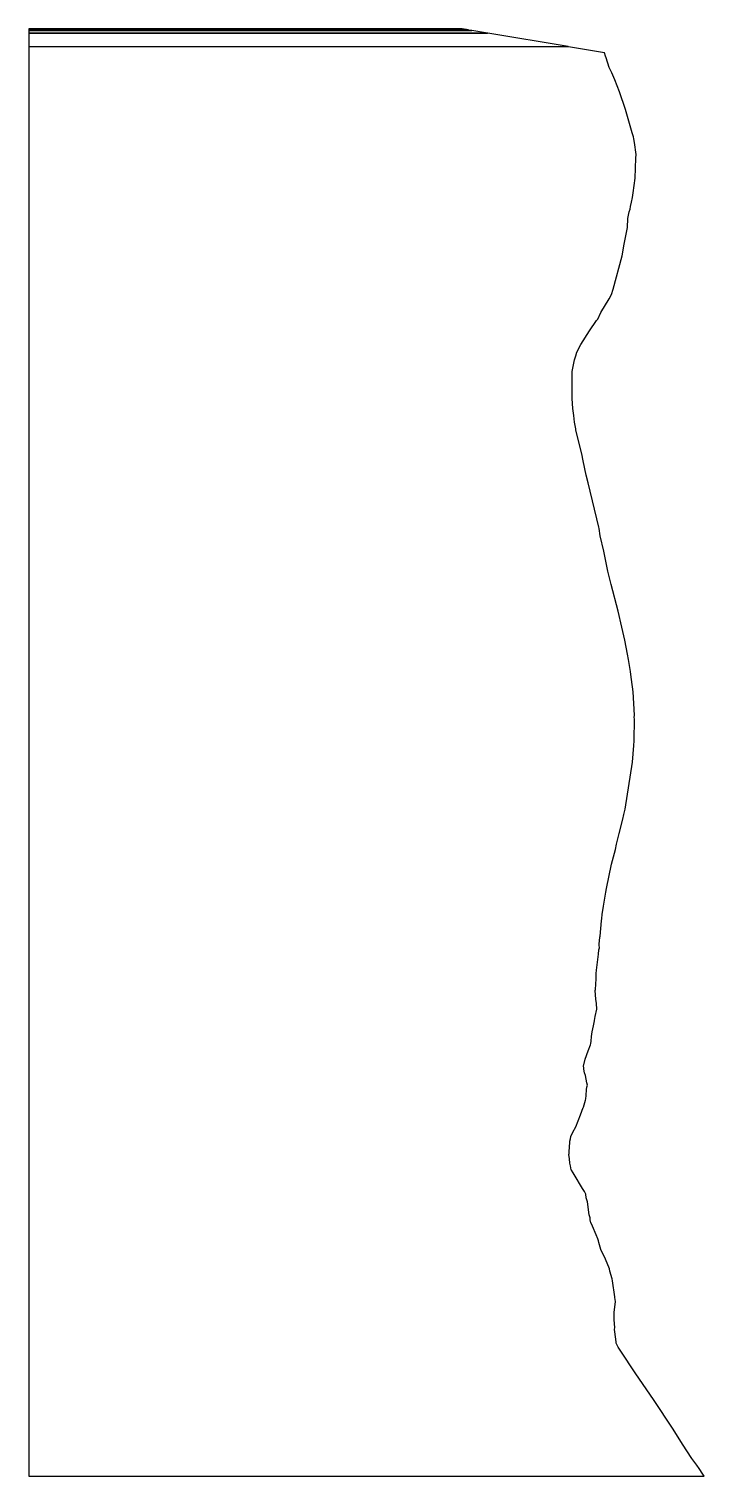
# Model space of a CAD drawing. Extents: x -56 to 30, y -92 to 92.
import ezdxf

# ---------------------------------------------------------------- set-up
doc = ezdxf.new("R2010")
doc.units = 0
doc.layers.add('42_126000', color=7, linetype='CONTINUOUS')

msp = doc.modelspace()

# ---------------------------------------------------------------- linework, layer by layer
at = {"layer": '42_126000', "color": 5}
for points in [[(-48.098, 91.90501), (-0.549, 91.90501), (-1.061, 91.99001), (-56.17, 91.99001), (-56.17, 91.90501), (-48.098, 91.90501)], [(-48.524, 91.857), (-0.263, 91.857), (-0.512, 91.899), (-56.17, 91.899), (-56.17, 91.857), (-48.524, 91.857)], [(-56.17, 91.83601), (-56.17, 91.788), (0.152, 91.788), (-0.254, 91.855), (-56.17, 91.855), (-56.17, 91.83601)], [(-56.17, 91.56901), (-56.17, 91.44901), (2.172, 91.44901), (0.182, 91.78101), (-56.17, 91.78101), (-56.17, 91.56901)], [(-56.17, 90.328), (-56.17, 89.741), (12.409, 89.741), (2.202, 91.44501), (-56.17, 91.44501), (-56.17, 90.328)], [(-56.17, 88.969), (-56.17, -92.11401), (29.709, -92.11401), (29.552, -91.86501), (29.078, -91.15701), (28.783, -90.733), (28.168, -89.894), (26.961, -88.047), (25.783, -86.144), (23.295, -82.36), (21.049, -79.117), (19.026, -76.08801), (18.794, -75.729), (18.538, -75.201), (18.51, -75.092), (18.482, -74.71001), (18.336, -73.458), (18.343, -73.208), (18.286, -72.25101), (18.276, -71.301), (18.431, -69.913), (18.377, -69.412), (18.353, -69.304), (18.064, -67.26601), (18.006, -67.034), (17.719, -66.056), (17.66, -65.744), (17.176, -64.53001), (16.588, -63.28), (16.344, -62.411), (16.292, -62.175), (16.217, -61.925), (15.975, -61.412), (15.499, -60.326), (15.46, -60.198), (15.312, -59.896), (15.227, -59.532), (15.201, -59.245), (15.097, -58.864), (14.879, -57.221), (14.701, -56.718), (14.659, -56.249), (14.488, -55.912), (14.242, -55.531), (13.167, -53.737), (13.059, -53.525), (12.844, -53.191), (12.823, -53.142), (12.721, -52.66), (12.635, -52.299), (12.581, -51.742), (12.518, -51.226), (12.531, -51.068), (12.53, -50.868), (12.623, -49.636), (12.618, -49.524), (12.71, -49.212), (12.769, -48.935), (13.024, -48.367), (13.4, -47.679), (13.991, -46.171), (14.339, -45.225), (14.366, -45.174), (14.47, -44.881), (14.631, -44.279), (14.663, -44.125), (14.73, -43.683), (14.752, -42.915), (14.789, -42.643), (14.88, -42.364), (14.813, -42.103), (14.623, -41.171), (14.502, -40.835), (14.434, -40.351), (14.395, -40.195), (14.364, -39.986), (14.593, -39.063), (14.959, -38.036), (15.272, -37.24), (15.316, -37.083), (15.347, -36.799), (15.383, -36.202), (15.471, -35.6), (15.654, -34.85), (15.789, -34.194), (15.79, -34.143), (15.863, -33.641), (16.055, -32.717), (16.007, -31.989), (15.949, -31.426), (15.873, -30.35), (15.89, -30.206), (15.979, -28.839), (15.988, -28.623), (15.97, -28.174), (16.044, -27.753), (16.285, -25.703), (16.334, -25.181), (16.397, -24.906), (16.368, -24.569), (16.374, -24.456), (16.463, -23.553), (16.491, -23.429), (16.667, -21.474), (16.703, -21.185), (16.749, -20.683), (16.913, -19.625), (17.235, -17.823), (17.31, -17.367), (17.948, -14.282), (18.436, -12.416), (18.567, -11.725), (18.9, -10.374), (19.367, -8.534), (19.486, -7.968), (19.664, -7.256), (20.592, -1.304), (20.792, 0.828), (20.832, 1.412), (20.872, 4.209), (20.835, 4.382), (20.846, 4.685), (20.677, 7.643), (20.613, 8.303), (20.434, 9.51), (20.345, 10.228), (20.103, 11.751), (19.974, 12.468), (19.625, 14.218), (19.258, 15.872), (18.78, 17.911), (17.875, 21.296), (17.449, 23.015), (16.95, 25.568), (16.509, 27.487), (16.365, 28.456), (16.336, 28.594), (14.948, 34.246), (14.73, 35.203), (14.335, 37.058), (14.163, 37.942), (13.407, 40.931), (13.391, 41.134), (13.221, 41.971), (13.133, 42.828), (13.002, 43.692), (12.913, 44.994), (12.918, 47.333), (12.951, 48.222), (12.946, 48.407), (13.234, 49.893), (13.384, 50.423), (13.54, 50.89), (14.053, 51.864), (15.132, 53.583), (16.044, 54.893), (16.193, 55.083), (16.588, 55.904), (17.624, 57.654), (17.916, 58.2), (18.157, 58.888), (19.29, 63.137), (19.529, 64.62701), (19.963, 66.743), (20.02, 67.89101), (20.182, 68.714), (20.296, 69.07201), (20.339, 69.39201), (20.48, 69.94601), (20.598, 70.53201), (20.705, 71.12), (20.935, 73.01801), (21.039, 75.549), (21.072, 76.03201), (20.848, 77.55901), (20.773, 78.023), (20.715, 78.272), (20.584, 78.787), (20.155, 80.26401), (19.699, 81.731), (18.952, 83.984), (18.348, 85.513), (17.978, 86.40401), (17.63, 87.08601), (17.237, 88.32101), (17.188, 88.519), (17.038, 88.969), (12.463, 89.733), (-56.17, 89.733), (-56.17, 88.969)]]:
    msp.add_lwpolyline(points, dxfattribs=at)

doc.saveas('drawing.dxf')
